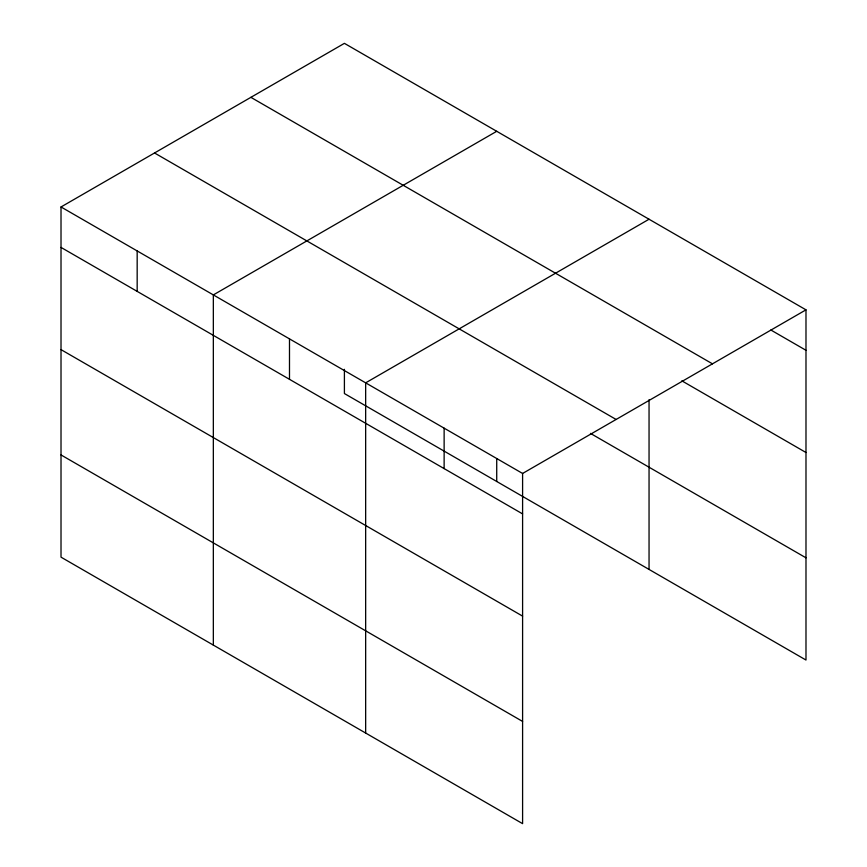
<?xml version="1.0" encoding="UTF-8"?>
<svg xmlns="http://www.w3.org/2000/svg" width="867" height="867" viewBox="0 0 867 867"><rect width="100%" height="100%" fill="white"/><g stroke="black" fill="none" stroke-linecap="round" stroke-linejoin="round"><path stroke-width="1.3" d="M61.015 206.964L522.595 473.458L522.595 823.65L61.015 557.156L61.015 206.964L344.405 43.35L805.985 309.844L805.985 660.036L344.405 393.542L344.405 369.331M496.726 131.296L213.336 294.91L213.336 645.102M649.047 219.232L365.657 382.846L365.657 733.038M522.595 473.458L805.985 309.844M770.85 330.002L805.985 350.29M250.888 97.342L712.468 363.837M681.841 380.83L805.985 452.509M154.532 152.971L616.112 419.465M590.46 433.392L805.985 557.817M61.015 247.409L522.595 513.903M61.015 349.629L522.595 616.123M61.015 454.937L522.595 721.431M649.047 399.709L649.047 569.424M496.726 458.621L496.726 481.488M444.132 428.157L444.132 468.603M289.491 338.878L289.491 379.323M137.17 250.931L137.17 291.388"/></g></svg>
